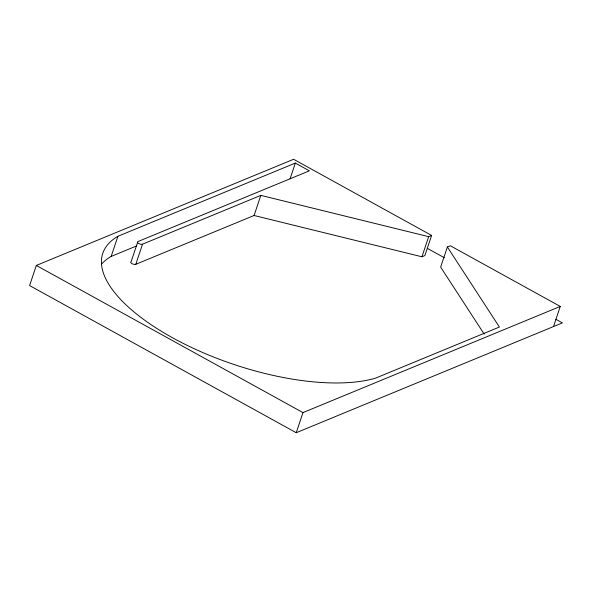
<?xml version="1.0" encoding="UTF-8"?>
<svg xmlns="http://www.w3.org/2000/svg" width="592" height="592" viewBox="0 0 592 592"><rect width="100%" height="100%" fill="white"/><g stroke="black" fill="none" stroke-linecap="round" stroke-linejoin="round"><path stroke-width="0.89" d="M137.559 242.476L131.113 261.723A2.893 1.154 18.5 0 0 131.979 263.625A2.893 1.154 18.5 0 0 135.79 264.306L254.086 215.495L421.926 256.78L424.886 255.559L431.612 235.438L293.617 159.278L36.334 265.445L29.6 285.566L296.244 432.722L562.4 322.892L555.932 319.325M101.58 264.084A159.803 63.721 18.5 0 1 111.17 256.425L117.897 236.297L295.334 163.081L309.372 170.829L137.847 241.603A2.893 1.154 18.5 0 0 138.706 243.504A2.893 1.154 18.5 0 0 142.524 244.185L260.82 195.375L428.66 236.659L431.612 235.438M135.79 264.306L142.524 244.185M254.086 215.495L260.82 195.375M290.065 178.828L295.334 163.081M296.244 432.722L302.978 412.602L560.261 306.434L450.327 245.761L447.374 246.982L440.64 267.103L484.16 334.073M421.926 256.78L428.66 236.659M553.527 326.555L560.261 306.434M111.17 256.425L136.759 245.865M427.461 248.425L444.429 257.786M36.334 265.445L302.978 412.602M447.374 246.982L499.396 327.036L375.187 378.288A159.803 63.721 18.5 0 1 172.612 337.803A159.803 63.721 18.5 0 1 117.897 236.297"/></g></svg>
